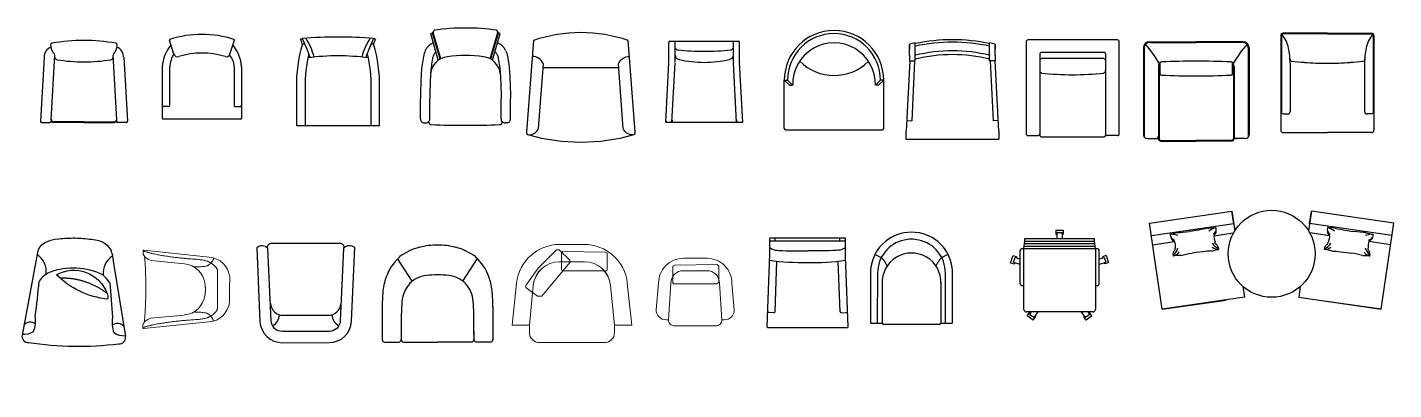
# Model space of a CAD drawing. Header units: millimetres. Extents: x 14385 to 129787, y 107826 to 186798.
# Drawn here: x 43170 to 54173, y 152493 to 155408 of the extents above; entities that cross this region are included whole.
import ezdxf

# ---------------------------------------------------------------- set-up
doc = ezdxf.new("R2010")
doc.units = ezdxf.units.MM
doc.header["$LTSCALE"] = 1000
doc.set_wipeout_variables(frame=1)
doc.linetypes.add('HIDDEN', pattern=[1.875, 1.25, -0.625])
doc.layers.add('FF-FURN', color=51, linetype='Continuous')
doc.layers.add('wipess', color=8, linetype='Continuous')

# ---------------------------------------------------------------- blocks, each defined once
blk = doc.blocks.new('单人沙发')
blk.add_wipeout([(382, -377), (438, 357), (436, 370), (414, 384), (352, 400), (240, 422), (33, 440), (-140, 434), (-300, 411), (-366, 397), (-420, 383), (-434, 373), (-438, 359), (-438, 345), (-382, -377), (-286, -405), (-209, -422), (-100, -436), (0, -440), (68, -438), (153, -430), (232, -417), (298, -402)]).dxf.layer = 'wipess'
at = {"linetype": 'Continuous'}
blk.add_line((-304, -157), (304, -157), dxfattribs=at)
blk.add_lwpolyline([(-438, 357), (-382, -377, 0.164557), (382, -377), (438, 357, 0.358514), (420, 383, 0.136138), (-420, 383, 0.358514), (-438, 357)], format="xyb", close=True, dxfattribs=at)
for points in [[(-418, 383, -0.333652), (-342, 331), (-302, -188, -0.292618), (-392, -249)], [(418, 383, 0.333652), (342, 331), (302, -188, 0.292618), (392, -249)]]:
    blk.add_lwpolyline(points, format="xyb", dxfattribs=at)
blk = doc.blocks.new('做成ACAD TuKuai0664')
blk.add_wipeout([(-314, -205), (-240, -161), (-154, -108), (0, 0), (88, 70), (183, 151), (251, 216), (282, 245), (295, 266), (298, 281), (296, 295), (291, 307), (282, 317), (-217, 783), (-230, 793), (-248, 802), (-268, 807), (-290, 809), (-304, 808), (-328, 805), (-363, 794), (-390, 781), (-405, 772), (-460, 737), (-508, 705), (-529, 690), (-584, 643), (-607, 623), (-624, 608), (-645, 589), (-667, 564), (-686, 534), (-697, 508), (-702, 485), (-704, 466), (-703, 450), (-695, 426), (-662, 361), (-386, -178), (-378, -192), (-362, -205), (-348, -210), (-335, -211), (-322, -208)])
at = {"linetype": 'Continuous'}
for p, q in [((-213, 779), (-155, 725)), ((-155, 725), (282, 317)), ((-692, 419), (-382, -185))]:
    blk.add_line(p, q, dxfattribs=at)
at = {"color": 57, "linetype": 'Continuous', "lineweight": -2}
blk.add_lwpolyline([(-16, 467, -0.169902), (-462, 370, -0.463218), (-48, 501, -0.217439)], format="xyb", close=True, dxfattribs=at)
at = {"linetype": 'Continuous'}
for centre, radius, start, end in [((2763, -3226), 5116, 129.9867, 131.4644), ((2336, -3548), 5116, 122.5082, 123.9859), ((-30, 713), 177, 162.9214, 220.6144), ((-51, 60), 550, 101.809, 148.2045), ((-173, 332), 266, 71.037, 87.9942), ((6524, 6468), 8849, 221.6748, 223.5092), ((-678, 225), 178, 33.3819, 91.5495), ((-342, 260), 198, 153.1323, 184.9741), ((306, 479), 226, 207.3788, 238.8331), ((208, 308), 67.4, 75.4324, 166.2592), ((-8020, -4484), 8849, 30.4495, 32.2839), ((-1585, 2099), 2630, 299.0869, 315.0106), ((180, 434), 148, 273.3882, 310.1956), ((248, 281), 50, 303.7784, 45.9769), ((-547, -163), 226, 15.1256, 46.5799), ((-353, -115), 67.4, 87.6994, 178.5262), ((-468, -55), 148, 303.7631, 340.5705), ((-338, -161), 50, 208.1206, 310.319)]:
    blk.add_arc(centre, radius, start, end, dxfattribs=at)
at = {"color": 58, "linetype": 'HIDDEN', "lineweight": -2}
blk.add_arc((-48, -82), 583, 90.0109, 128.7968, dxfattribs=at)
at = {"linetype": 'Continuous'}
blk.add_ellipse((-351, 665), major_axis=(143, 107), ratio=0.665467, start_param=0.068972, end_param=1.512334, dxfattribs=at)
at = {"linetype": 'Continuous', "extrusion": (1.03891e-15, 9.56116e-16, -1)}
blk.add_ellipse((-544, 520), major_axis=(143, 107), ratio=0.665467, start_param=3.210565, end_param=4.653926, dxfattribs=at)
blk = doc.blocks.new('A$C0B0747C4')
for p, q in [((-447, 882, 0), (246, 983, 0)), ((-447, 882, 0), (-372, 366, 0)), ((73, 957, 0), (98, 784, 0)), ((147, 968, 0), (244, 305, 0)), ((246, 983, 0), (343, 320, 0)), ((145, 465, 0), (168, 307, 0)), ((240, 305, 0), (343, 320, 0)), ((145, -465, 0), (168, -307, 0)), ((147, -968, 0), (244, -305, 0)), ((240, -305, 0), (343, -320, 0)), ((246, -983, 0), (343, -320, 0)), ((-447, -882, 0), (-372, -366, 0)), ((73, -957, 0), (98, -784, 0)), ((-447, -882, 0), (246, -983, 0))]:
    blk.add_line(p, q)
at = {"elevation": 0}
for points in [[(-263, 231), (-350, 219), (-447, 882), (246, 983), (343, 320), (185, 297)], [(-263, -231), (-350, -219), (-447, -882), (246, -983), (343, -320), (185, -297)]]:
    blk.add_lwpolyline(points, dxfattribs=at)
blk.add_circle((0, 0), 350)
at = {"color": 59, "linetype": 'Continuous'}
for centre, radius, start, end in [((46, 801, 0), 63.9, 200.2382, 241.0576), ((78, 868, 0), 118, 220.3341, 254.5731), ((189, 747, 0), 85.9, 130.3395, 156.6879), ((-150, 848, 0), 311, 342.6705, 351.882), ((100, 434, 0), 63.9, 135.5733, 176.3926), ((149, 378, 0), 118, 122.0577, 156.2967), ((221, 526, 0), 85.9, 219.943, 246.2913), ((-75, 333, 0), 311, 24.7488, 33.9603), ((100, -434, 0), 63.9, 183.6074, 224.4267), ((149, -378, 0), 118, 203.7033, 237.9423), ((221, -526, 0), 85.9, 113.7087, 140.057), ((-75, -333, 0), 311, 326.0397, 335.2512), ((46, -801, 0), 63.9, 118.9424, 159.7618), ((78, -868, 0), 118, 105.4269, 139.6659), ((-150, -848, 0), 311, 8.118, 17.3295), ((189, -747, 0), 85.9, 203.3121, 229.6605)]:
    blk.add_arc(centre, radius, start, end, dxfattribs=at)
at = {"color": 55, "linetype": 'Continuous'}
for points, knots in [([(-13, 731, 0), (-13, 735, 0), (-14, 729, 0), (-15, 767, 0), (-14, 781, 0), (-19, 790, 0), (-7, 794, 0), (8, 793, 0), (26, 783, 0), (36, 775, 0), (46, 777, 0)], [0, 0, 0, 0, 240.247936, 310.912, 368.307372, 379.146925, 395.345669, 467.70265, 544.54793, 584.124627, 584.124627, 584.124627, 584.124627]), ([(170, 757, 0), (169, 760, 0), (172, 756, 0), (162, 793, 0), (157, 806, 0), (160, 816, 0), (146, 817, 0), (132, 811, 0), (109, 803, 0), (95, 774, 0), (46, 778, 0)], [0, 0, 0, 0, 240.247936, 310.912, 368.307372, 379.146925, 395.345669, 467.70265, 544.54793, 587.992462, 587.992462, 587.992462, 587.992462]), ([(23, 484, 0), (25, 480, 0), (22, 485, 0), (32, 448, 0), (37, 435, 0), (34, 425, 0), (47, 425, 0), (61, 431, 0), (76, 445, 0), (83, 456, 0), (93, 456, 0)], [0, 0, 0, 0, 240.247936, 310.912, 368.307372, 379.146925, 395.345669, 467.70265, 544.54793, 584.124627, 584.124627, 584.124627, 584.124627]), ([(207, 511, 0), (206, 508, 0), (207, 512, 0), (208, 474, 0), (208, 460, 0), (213, 452, 0), (200, 447, 0), (185, 449, 0), (160, 450, 0), (138, 473, 0), (93, 455, 0)], [0, 0, 0, 0, 240.247936, 310.912, 368.307372, 379.146925, 395.345669, 467.70265, 544.54793, 587.992462, 587.992462, 587.992462, 587.992462]), ([(23, -484, 0), (25, -480, 0), (22, -485, 0), (32, -448, 0), (37, -435, 0), (34, -425, 0), (47, -425, 0), (61, -431, 0), (76, -445, 0), (83, -456, 0), (93, -456, 0)], [0, 0, 0, 0, 240.247936, 310.912, 368.307372, 379.146925, 395.345669, 467.70265, 544.54793, 584.124627, 584.124627, 584.124627, 584.124627]), ([(207, -511, 0), (206, -508, 0), (207, -512, 0), (208, -474, 0), (208, -460, 0), (213, -452, 0), (200, -447, 0), (185, -449, 0), (160, -450, 0), (138, -473, 0), (93, -455, 0)], [0, 0, 0, 0, 240.247936, 310.912, 368.307372, 379.146925, 395.345669, 467.70265, 544.54793, 587.992462, 587.992462, 587.992462, 587.992462]), ([(-13, -731, 0), (-13, -735, 0), (-14, -729, 0), (-15, -767, 0), (-14, -781, 0), (-19, -790, 0), (-7, -794, 0), (8, -793, 0), (26, -783, 0), (36, -775, 0), (46, -777, 0)], [0, 0, 0, 0, 240.247936, 310.912, 368.307372, 379.146925, 395.345669, 467.70265, 544.54793, 584.124627, 584.124627, 584.124627, 584.124627]), ([(170, -757, 0), (169, -760, 0), (172, -756, 0), (162, -793, 0), (157, -806, 0), (160, -816, 0), (146, -817, 0), (132, -811, 0), (109, -803, 0), (95, -774, 0), (46, -778, 0)], [0, 0, 0, 0, 240.247936, 310.912, 368.307372, 379.146925, 395.345669, 467.70265, 544.54793, 587.992462, 587.992462, 587.992462, 587.992462])]:
    blk.add_open_spline(points, degree=3, knots=knots, dxfattribs=at)
for points in [[(-13, 731, 0), (-9, 706, 0), (3, 674), (4, 641, 0)], [(170, 757, 0), (174, 733, 0), (172, 698), (180, 663, 0)], [(206, 511, 0), (203, 536, 0), (187, 590, 0), (180, 663, 0)], [(23, 484, 0), (19, 509, 0), (21, 543, 0), (4, 641, 0)], [(23, -484, 0), (19, -509, 0), (21, -543, 0), (4, -641, 0)], [(206, -511, 0), (203, -536, 0), (187, -590, 0), (180, -663, 0)], [(-13, -731, 0), (-9, -706, 0), (3, -674), (4, -641, 0)], [(170, -757, 0), (174, -733, 0), (172, -698), (180, -663, 0)]]:
    blk.add_open_spline(points, degree=3, dxfattribs=at)
blk = doc.blocks.new('IF-Desk Chair_Eames_Plan')
for p, q in [((-250, 510), (-242, 570)), ((-242, 590), (318, 590)), ((-242, 570), (-242, 590)), ((8, 659), (67, 659)), ((8, 659), (8, 626)), ((8, 626), (17, 626)), ((17, 626), (17, 639)), ((17, 639), (58, 639)), ((17, 590), (17, 626)), ((17, 590), (58, 590)), ((58, 626), (58, 639)), ((58, 626), (67, 626)), ((58, 626), (58, 590)), ((67, 659), (67, 626)), ((318, 570), (318, 590)), ((325, 510), (318, 570)), ((-357, 396), (-338, 453)), ((-338, 453), (-307, 443)), ((-310, 434), (-307, 443)), ((-280, 225), (-280, 495)), ((-250, 210), (-250, 510)), ((325, 510), (325, 20)), ((355, 225), (355, 495)), ((413, 453), (382, 443)), ((382, 443), (385, 434)), ((413, 453), (432, 396)), ((-357, 396), (-325, 386)), ((-335, 399), (-322, 438)), ((-323, 395), (-335, 399)), ((-325, 386), (-323, 395)), ((-280, 381), (-323, 395)), ((-310, 434), (-322, 438)), ((-310, 434), (-280, 425)), ((355, 425), (385, 434)), ((398, 395), (355, 381)), ((385, 434), (397, 438)), ((397, 438), (410, 399)), ((398, 395), (410, 399)), ((398, 395), (400, 386)), ((432, 396), (400, 386)), ((-250, 20), (-250, 210)), ((305, 0), (-230, 0)), ((-197, -10), (-189, 0)), ((-138, 0), (-163, -35)), ((-223, -32), (-204, -5)), ((-175, -67), (-223, -32)), ((-197, -10), (-204, -5)), ((-197, -10), (-204, -21)), ((-171, -45), (-204, -21)), ((-175, -67), (-156, -40)), ((-163, -35), (-171, -45)), ((-156, -40), (-163, -35)), ((238, -35), (213, 0)), ((238, -35), (231, -40)), ((250, -67), (231, -40)), ((238, -35), (246, -45)), ((279, -21), (246, -45)), ((298, -32), (250, -67)), ((264, 0), (272, -10)), ((279, -5), (272, -10)), ((272, -10), (279, -21)), ((298, -32), (279, -5))]:
    blk.add_line(p, q)
at = {"color": 8}
for p, q in [((-242, 570), (318, 570)), ((-250, 510), (325, 510)), ((-247, 530), (323, 530)), ((-245, 550), (320, 550))]:
    blk.add_line(p, q, dxfattribs=at)
for centre, radius, start, end in [((-265, 495), 15, 90, 180), ((-265, 495), 15, 0, 90), ((340, 495), 15, 90, 180), ((340, 495), 15, 0, 90), ((-265, 225), 15, 180, 270), ((-265, 225), 15, 270, 0), ((340, 225), 15, 180, 270), ((340, 225), 15, 270, 0), ((-230, 20), 20, 180, 270), ((305, 20), 20, 270, 0)]:
    blk.add_arc(centre, radius, start, end)
blk = doc.blocks.new('gfdhgf')
at = {"color": 8}
blk.add_wipeout([(-482, -288), (178, -288), (181, -287), (183, -283), (183, 32), (183, 61), (180, 109), (177, 151), (172, 193), (158, 276), (140, 349), (135, 367), (141, 387), (149, 407), (135, 412), (47, 418), (-62, 422), (-152, 423), (-254, 422), (-362, 417), (-439, 412), (-453, 407), (-445, 387), (-439, 367), (-448, 336), (-470, 237), (-481, 154), (-487, 32), (-487, -134), (-487, -283), (-486, -287)], dxfattribs=at).dxf.layer = 'FF-FURN'
for p, q in [((-453, 407), (-439, 412)), ((149, 407), (135, 412))]:
    blk.add_line(p, q)
for points in [[(-439, 367, 0.07501), (-487, 15), (-487, -283, 0.414214), (-482, -288), (178, -288, 0.414214), (183, -283), (183, 15, 0.07501), (135, 367, -0.07501)], [(-388, 289, 0.06167), (-417, 16), (-417, -288)], [(83, 289, -0.06167), (113, 16), (113, -288)]]:
    blk.add_lwpolyline(points, format="xyb")
for centre, radius, start, end in [((-611, 329), 175, 12.4505, 26.334), ((-152, -3152), 3575, 85.3932, 94.6068), ((-1863, -262), 1575, 19.3003, 25.3439), ((-432, 349), 19.6, 18.4792, 111.0213), ((1558, -262), 1575, 154.6561, 160.6997), ((306, 329), 175, 153.666, 167.5495)]:
    blk.add_arc(centre, radius, start, end)
at = {"color": 55}
for centre, radius, start, end in [((-893, 105), 572, 15.9478, 32.7406), ((589, 105), 572, 147.2594, 164.0522), ((128, 349), 19.6, 68.9787, 161.5208), ((-152, -1614), 1886, 82.6094, 97.3906)]:
    blk.add_arc(centre, radius, start, end, dxfattribs=at)
blk = doc.blocks.new('pio2')
blk.add_wipeout([(-17, 326), (-31, 317), (-46, 305), (-55, 292), (-64, 274), (-70, 253), (-100, -271), (-99, -277), (-96, -280), (-94, -281), (-90, -281), (-25, -281), (-21, -280), (-18, -278), (-16, -276), (-15, -273), (-15, -271), (-12, -271), (-9, -276), (-5, -279), (1, -281), (5, -281), (494, -281), (501, -280), (508, -276), (508, -276), (510, -273), (512, -271), (514, -271), (515, -275), (519, -280), (522, -281), (524, -281), (590, -281), (593, -281), (597, -278), (599, -275), (600, -271), (600, -269), (570, 244), (566, 267), (555, 292), (538, 311), (522, 322), (520, 324), (516, 326), (518, 336), (518, 342), (518, 346), (515, 351), (510, 355), (482, 360), (442, 366), (363, 375), (314, 378), (242, 380), (135, 375), (95, 371), (65, 367), (0, 357), (-11, 355), (-15, 352), (-17, 349), (-18, 346), (-19, 344), (-19, 342), (-18, 337), (-18, 332)]).dxf.layer = 'wipess'
at = {"color": 0}
for p, q in [((-70, 244), (-100, -271)), ((-15, -261), (15, 261)), ((514, -261), (484, 261)), ((570, 244), (600, -271)), ((-90, -281), (-25, -281)), ((-15, -271), (-12, -271)), ((250, -281), (5, -281)), ((250, -281), (494, -281)), ((514, -271), (512, -271)), ((590, -281), (524, -281))]:
    blk.add_line(p, q, dxfattribs=at)
at = {"color": 251}
for q in [(5, -275), (494, -275)]:
    blk.add_line((250, -275), q, dxfattribs=at)
at = {"color": 0}
for centre, radius, start, end in [((-5, 342), 14.4, 102.8758, 181.6316), ((115, 354), 135, 185.5035, 209.9305), ((250, -1016), 1396, 79.3691, 100.6309), ((384, 354), 135, 330.0695, 354.4965), ((504, 342), 14.4, 358.3684, 77.1242), ((21, 242), 91.7, 114.4166, 178.9809), ((25, 302), 31.1, 209.5035, 229.1501), ((-12, 258), 27.1, 7.2671, 51.4821), ((38, 247), 23.2, 191.4308, 254.7561), ((250, 1605), 1398, 261.0289, 278.9711), ((462, 247), 23.2, 285.2439, 348.5692), ((511, 258), 27.1, 128.5179, 172.7329), ((474, 302), 31.1, 310.8499, 330.4965), ((478, 242), 91.7, 1.0191, 65.5834), ((-90, -271), 10, 180, 270), ((-25, -271), 10, 270, 0), ((5, -261), 20, 180, 270), ((494, -261), 20, 270, 0), ((524, -271), 10, 180, 270), ((590, -271), 10, 270, 0)]:
    blk.add_arc(centre, radius, start, end, dxfattribs=at)
at = {"color": 251}
for centre, start, end in [((9, -252), 185.7014, 261.1497), ((491, -252), 278.8503, 354.2986)]:
    blk.add_arc(centre, 23.8, start, end, dxfattribs=at)
blk = doc.blocks.new('A$C49A725A7')
blk.add_wipeout([(-464, 152), (-464, 147), (-404, 88), (-398, 81), (-401, 79), (-400, 74), (-74, -252), (-70, -252), (-68, -249), (-60, -256), (-1, -315), (3, -315), (301, -16), (317, 3), (332, 24), (352, 61), (360, 80), (374, 125), (382, 184), (382, 217), (382, 232), (377, 265), (369, 297), (360, 321), (335, 372), (296, 423), (274, 445), (198, 497), (172, 509), (116, 526), (84, 530), (53, 532), (36, 531), (7, 529), (-24, 523), (-37, 519), (-72, 507), (-97, 496), (-124, 480), (-155, 458), (-175, 441), (-210, 406)]).dxf.layer = 'wipess'
for p, q in [((-175, 441), (-244, 371)), ((-165, 450), (-175, 441)), ((-145, 466), (-165, 450)), ((-124, 480), (-145, 466)), ((-97, 496), (-124, 480)), ((-77, 505), (-97, 496)), ((-50, 516), (-77, 505)), ((-24, 523), (-50, 516)), ((-4, 527), (-24, 523)), ((18, 530), (-4, 527)), ((53, 532), (18, 530)), ((84, 530), (53, 532)), ((116, 526), (84, 530)), ((139, 520), (116, 526)), ((158, 514), (139, 520)), ((187, 503), (158, 514)), ((209, 492), (187, 503)), ((237, 475), (209, 492)), ((263, 455), (237, 475)), ((286, 434), (263, 455)), ((-426, 109), (-132, 402)), ((-244, 371), (-413, 202)), ((306, 412), (286, 434)), ((327, 385), (306, 412)), ((343, 358), (327, 385)), ((354, 335), (343, 358)), ((366, 307), (354, 335)), ((372, 287), (366, 307)), ((377, 265), (372, 287)), ((382, 232), (377, 265)), ((383, 201), (382, 232)), ((-461, 154), (-464, 152)), ((-464, 152), (-464, 147)), ((-464, 147), (-405, 88)), ((-413, 202), (-461, 154)), ((367, 99), (374, 125)), ((374, 125), (378, 145)), ((378, 145), (381, 167)), ((381, 167), (383, 201)), ((-405, 88), (-398, 81)), ((-398, 81), (-401, 79)), ((-401, 79), (-401, 74)), ((-401, 74), (-237, -89)), ((-39, -277), (254, 16)), ((301, -16), (317, 3)), ((317, 3), (332, 24)), ((332, 24), (347, 51)), ((347, 51), (357, 72)), ((357, 72), (367, 99)), ((-237, -89), (-74, -252)), ((54, -265), (223, -96)), ((223, -96), (292, -26)), ((292, -26), (301, -16)), ((-74, -252), (-70, -252)), ((-70, -252), (-68, -249)), ((-68, -249), (-60, -256)), ((-60, -256), (-1, -315)), ((-1, -315), (3, -315)), ((3, -315), (5, -313)), ((5, -313), (54, -265))]:
    blk.add_line(p, q)
at = {"color": 57}
for p, q in [((-47, 514), (-31, 462)), ((-169, 315), (-400, 83)), ((365, 102), (313, 118)), ((166, -20), (-65, -251))]:
    blk.add_line(p, q, dxfattribs=at)
for centre, radius, start, end in [((52, 204), 271, 57.0811, 135), ((44, 193), 285, 33.1029, 56.8971), ((55, 201), 271, 315, 32.9189)]:
    blk.add_arc(centre, radius, start, end)
blk.add_arc((0, 148), 237, 313.1847, 137.613, dxfattribs=at)
for points in [[(-31, 459), (-26, 440), (-46, 381)], [(310, 118), (292, 122), (232, 103)]]:
    blk.add_open_spline(points, degree=2, dxfattribs=at)
blk = doc.blocks.new('A$C23CA2A79')
blk.add_wipeout([(-5, 277), (-98, 269), (-151, 259), (-185, 249), (-236, 228), (-268, 211), (-312, 181), (-359, 132), (-390, 85), (-419, 22), (-436, -42), (-442, -75), (-446, -108), (-450, -181), (-451, -483), (-445, -497), (-431, -503), (-318, -503), (-304, -497), (-301, -493), (-298, -483), (-294, -495), (-289, -500), (-282, -503), (-278, -503), (268, -503), (274, -502), (282, -497), (285, -493), (287, -489), (288, -483), (290, -493), (293, -497), (299, -501), (303, -503), (308, -503), (421, -503), (430, -501), (438, -494), (441, -483), (441, -221), (438, -141), (426, -42), (415, 1), (388, 70), (358, 120), (335, 148), (302, 181), (225, 228), (179, 247), (141, 259), (68, 272)]).dxf.layer = 'wipess'
at = {"color": 55}
for p, q in [((-210, -13), (-327, 168)), ((199, -13), (316, 168))]:
    blk.add_line(p, q, dxfattribs=at)
at = {"color": 0}
for p, q in [((-451, -221), (-451, -483)), ((441, -221), (441, -483)), ((-298, -413), (-298, -483)), ((288, -413), (288, -483)), ((-431, -503), (-318, -503)), ((-278, -503), (-5, -503)), ((268, -503), (-5, -503)), ((421, -503), (308, -503))]:
    blk.add_line(p, q, dxfattribs=at)
for centre, radius, start, end in [((-46, -167), 439, 103.9107, 127.4098), ((-5, -317), 594, 90, 104.2287), ((-5, -317), 594, 75.7713, 90), ((35, -167), 439, 52.5902, 76.0893), ((-60, -103), 379, 131.5862, 160.8431), ((50, -103), 379, 19.1569, 48.4138), ((125, -159), 574, 161.6283, 174.8994), ((-76, -183), 216, 95.6487, 135.4933), ((-5, -878), 915, 90, 95.7529), ((-5, -878), 915, 84.2471, 90), ((65, -183), 216, 44.5067, 84.3513), ((-136, -159), 574, 5.1006, 18.3717), ((1085, -224), 1536, 175.6572, 176.8853), ((-31, -202), 262, 139.3744, 174.7241), ((21, -202), 262, 5.2759, 40.6256), ((-1096, -224), 1536, 3.1147, 4.3428), ((1422, -256), 1874, 176.4739, 178.9394), ((845, -275), 1141, 175.116, 179.9822), ((-855, -275), 1141, 0.0178, 4.884), ((-1433, -256), 1874, 1.0606, 3.5261), ((5432, -419), 5731, 178.5579, 180.2263), ((-5443, -419), 5731, 359.7737, 1.4421), ((-431, -483), 20, 180, 270), ((-318, -483), 20, 270, 0), ((-278, -483), 20, 180, 270), ((268, -483), 20, 270, 0), ((308, -483), 20, 180, 270), ((421, -483), 20, 270, 0)]:
    blk.add_arc(centre, radius, start, end, dxfattribs=at)
blk = doc.blocks.new('A$C2CF96166')
at = {"color": 0}
for p, q in [((-375, 0), (0, 0)), ((375, 0), (0, 0)), ((-425, -50), (-425, -750)), ((425, -50), (425, -750)), ((-395, -780), (-305, -780)), ((-285, -800), (0, -800)), ((285, -800), (0, -800)), ((395, -780), (305, -780))]:
    blk.add_line(p, q, dxfattribs=at)
at = {"color": 59}
for p, q in [((-419, -50), (-419, -768)), ((-375, -6), (0, -6)), ((375, -6), (0, -6)), ((419, -50), (419, -768)), ((-299, -236), (-299, -780)), ((299, -236), (299, -780)), ((-285, -794), (0, -794)), ((285, -794), (0, -794))]:
    blk.add_line(p, q, dxfattribs=at)
at = {"color": 55}
for p, q in [((-305, -200), (-305, -780)), ((-297, -261), (-297, -170)), ((-297, -170), (-297, -170)), ((-291, -261), (-291, -170)), ((291, -261), (291, -170)), ((297, -261), (297, -170)), ((297, -170), (297, -170)), ((305, -200), (305, -780))]:
    blk.add_line(p, q, dxfattribs=at)
at = {"color": 0}
for centre, radius, start, end in [((-375, -50), 50, 90, 180), ((375, -50), 50, 0, 90), ((-395, -750), 30, 180, 270), ((395, -750), 30, 270, 0), ((-285, -780), 20, 180, 270), ((285, -780), 20, 270, 0)]:
    blk.add_arc(centre, radius, start, end, dxfattribs=at)
at = {"color": 59}
for centre, radius, start, end in [((-375, -50), 44, 90, 180), ((-1156, -669), 990, 29.6996, 41.2657), ((1156, -669), 990, 138.7343, 150.0924), ((375, -50), 44, 0, 90), ((-325, -760), 20, 270, 0), ((325, -760), 20, 180, 270), ((-285, -780), 14, 180, 270), ((285, -780), 14, 270, 0)]:
    blk.add_arc(centre, radius, start, end, dxfattribs=at)
at = {"color": 55}
for centre, radius, start, end in [((-275, -200), 30, 141.8397, 180), ((49, -214), 349, 172.7786, 187.7826), ((-294, -170), 3, 0, 180), ((-276, -180), 17.3, 99.0095, 146.5547), ((0, -7048), 6891, 87.6793, 92.3207), ((276, -180), 17.3, 33.4453, 80.9905), ((294, -170), 3, 0, 180), ((-49, -214), 349, 352.2174, 7.2214), ((275, -200), 30, 0, 38.1603), ((-294, -261), 3, 180, 0), ((-276, -252), 17.3, 213.4453, 260.9905), ((0, 6616), 6891, 267.6793, 272.3207), ((276, -252), 17.3, 279.0095, 326.5547), ((294, -261), 3, 180, 0)]:
    blk.add_arc(centre, radius, start, end, dxfattribs=at)
blk = doc.blocks.new('A$C45FA7AF9')
at = {"color": 0}
for p, q in [((0, 0), (-355, 0)), ((0, 0), (355, 0)), ((-375, -20), (-375, -780)), ((375, -20), (375, -780)), ((-355, -800), (0, -800)), ((355, -800), (0, -800))]:
    blk.add_line(p, q, dxfattribs=at)
at = {"color": 59}
for p, q in [((-369, -20), (-369, -640)), ((0, -6), (-355, -6)), ((0, -6), (355, -6)), ((369, -20), (369, -640))]:
    blk.add_line(p, q, dxfattribs=at)
at = {"color": 55}
for p, q in [((-300, -240), (-300, -630)), ((300, -240), (300, -630)), ((-355, -650), (-320, -650)), ((355, -650), (320, -650))]:
    blk.add_line(p, q, dxfattribs=at)
at = {"color": 0}
for centre, start, end in [((-355, -20), 90, 180), ((355, -20), 0, 90), ((-355, -780), 180, 270), ((355, -780), 270, 0)]:
    blk.add_arc(centre, 20, start, end, dxfattribs=at)
at = {"color": 59}
for centre, start, end in [((-355, -20), 90, 180), ((355, -20), 0, 90)]:
    blk.add_arc(centre, 14, start, end, dxfattribs=at)
at = {"color": 55}
for centre, radius, start, end in [((-569, -179), 264, 13.0949, 39.5789), ((569, -179), 264, 140.4211, 166.9051), ((-975, -244), 675, 0.3054, 10.6583), ((-285, -209), 16.2, 174.0684, 259.6486), ((285, -209), 16.2, 280.3514, 5.9316), ((975, -244), 675, 169.3417, 179.6946), ((-168, 509), 743, 260.6939, 268.8536), ((-11, 2505), 2746, 266.4111, 270.22), ((11, 2505), 2746, 269.78, 273.5889), ((168, 509), 743, 271.1464, 279.3061), ((-365, -631), 9.65, 174.0926, 248.0994), ((-355, -635), 15.2, 199.8492, 268.7935), ((-320, -630), 20, 270, 0), ((320, -630), 20, 180, 270), ((355, -635), 15.2, 271.2065, 340.1508), ((365, -631), 9.65, 291.9006, 5.9074)]:
    blk.add_arc(centre, radius, start, end, dxfattribs=at)
blk = doc.blocks.new('A$C30ED0138')
blk.add_wipeout([(-400, 10), (-400, 399), (-398, 443), (-388, 494), (-367, 558), (-310, 652), (-259, 704), (-192, 750), (-91, 789), (0, 799), (40, 797), (74, 792), (191, 751), (277, 688), (331, 624), (361, 571), (385, 509), (394, 466), (400, 399), (400, 10), (397, 3), (390, 0), (-390, 0), (-397, 3)]).dxf.layer = 'wipess'
for p, q in [((-400, 10), (-400, 399)), ((-400, 399), (-375, 399)), ((-359, 359), (-400, 399)), ((-333, 358), (-375, 399)), ((-359, 359), (-334, 359)), ((333, 358), (375, 399)), ((359, 359), (334, 359)), ((359, 359), (400, 399)), ((400, 399), (375, 399)), ((400, 10), (400, 399)), ((-390, 0), (390, 0))]:
    blk.add_line(p, q)
at = {"color": 0}
blk.add_arc((0, 399), 400, 0, 180, dxfattribs=at)
at = {"color": 55}
for centre, radius, start, end in [((0, 399), 375, 0, 180), ((1, 831), 394, 225.2462, 314.328)]:
    blk.add_arc(centre, radius, start, end, dxfattribs=at)
for centre, radius, start, end in [((0, 367), 333, 358.426, 181.574), ((-390, 10), 10, 180, 270), ((390, 10), 10, 270, 0)]:
    blk.add_arc(centre, radius, start, end)
blk = doc.blocks.new('A$C7B82603F')
at = {"color": 0}
for p, q in [((-345, -35), (-345, -76)), ((-345, -127), (-345, -45)), ((-300, -170), (-300, -26)), ((300, -170), (300, -26)), ((345, -35), (345, -76)), ((345, -127), (345, -45)), ((-342, -170), (-372, -735)), ((-345, -127), (-345, -170)), ((-345, -170), (-300, -170)), ((-305, -170), (-327, -652)), ((-300, -120), (-300, -125)), ((300, -120), (300, -125)), ((345, -170), (300, -170)), ((305, -170), (327, -652)), ((342, -170), (372, -735)), ((345, -127), (345, -170)), ((-367, -650), (-327, -652)), ((367, -650), (327, -652)), ((-375, -735), (-375, -800)), ((-375, -735), (-372, -735)), ((375, -735), (372, -735)), ((375, -735), (375, -800)), ((-375, -800), (375, -800))]:
    blk.add_line(p, q, dxfattribs=at)
for centre, radius, start, end in [((-25, -1476), 1476, 100.7293, 102.5203), ((0, -1470), 1470, 78.2329, 101.7671), ((25, -1476), 1476, 77.4797, 79.2707)]:
    blk.add_arc(centre, radius, start, end, dxfattribs=at)
at = {"color": 53}
for centre, radius, start, end in [((0, -1473), 1453, 78.0954, 101.9046), ((0, -1405), 1315, 76.8174, 103.1933), ((0, -1393), 1273, 76.3787, 103.6324)]:
    blk.add_arc(centre, radius, start, end, dxfattribs=at)
blk = doc.blocks.new('A$C5B451F87')
blk.add_wipeout([(-305, 0), (-305, -127), (-326, -715), (-324, -719), (-321, -720), (321, -720), (324, -718), (326, -715), (305, -147), (305, 0)]).dxf.layer = 'wipess'
at = {"color": 0}
for p, q in [((305, 0), (-305, 0)), ((-305, -127), (-305, 0)), ((305, -147), (305, 0)), ((305, -25), (-305, -25)), ((-326, -715), (-305, -127)), ((-261, -594), (-247, -186)), ((261, -593), (246, -186)), ((326, -715), (305, -147)), ((-271, -601), (-311, -600)), ((271, -601), (311, -600)), ((-321, -720), (321, -720))]:
    blk.add_line(p, q, dxfattribs=at)
at = {"color": 53}
for p, q in [((-260, -25), (-260, 0)), ((260, -25), (260, 0))]:
    blk.add_line(p, q, dxfattribs=at)
at = {"color": 0}
for centre, radius, start, end in [((0, 2306), 2504, 262.9618, 277.0226), ((-311, -590), 10, 183.6038, 270), ((-271, -591), 10, 270, 7.3306), ((271, -591), 10, 172.6694, 270), ((311, -590), 10, 270, 356.3962), ((-321, -715), 5, 177.4875, 270.0263), ((321, -715), 5, 270.0263, 2.5125)]:
    blk.add_arc(centre, radius, start, end, dxfattribs=at)
at = {"color": 53}
for points in [[(-301, -79), (-287, -88), (-233, -99), (5, -104)], [(301, -79), (287, -88), (233, -99), (5, -104)]]:
    blk.add_spline(points, degree=3, dxfattribs=at)
blk = doc.blocks.new('A$C2A4A21BD')
at = {"color": 0}
for p, q in [((-275, 0), (275, 0)), ((-235, -169), (-235, 0)), ((235, -167), (235, 0)), ((-285, -167), (-285, -10)), ((285, -165), (285, -10)), ((-310, -650), (-285, -173)), ((-260, -650), (-235, -174)), ((260, -650), (235, -173)), ((310, -650), (285, -170)), ((-310, -650), (310, -650))]:
    blk.add_line(p, q, dxfattribs=at)
for centre, radius, start, end in [((-275, -10), 10, 90, 180), ((275, -10), 10, 0, 90), ((-209, -42), 28.2, 202.7068, 261.6934), ((-7, 2012), 2092, 264.3413, 270.1874), ((7, 2012), 2092, 269.8126, 275.6587), ((209, -42), 28.2, 278.3066, 337.2932), ((-199, -110), 36.2, 184.3959, 263.583), ((8, 765), 935, 256.984, 269.5331), ((-8, 765), 935, 270.4669, 283.016), ((199, -110), 36.2, 276.417, 355.6041), ((335, -167), 100, 180, 182.9676), ((385, -165), 100, 180, 182.9676), ((-301, -641), 8.96, 183.5013, 270.6145), ((-274, -636), 14.6, 290.4978, 358.0972), ((-245, -636), 14.4, 171.3326, 260.2032), ((245, -636), 14.4, 279.7968, 8.6674), ((274, -636), 14.6, 181.9028, 249.5022), ((301, -641), 8.96, 269.3855, 356.4987)]:
    blk.add_arc(centre, radius, start, end, dxfattribs=at)
blk = doc.blocks.new('A$C59EA490E')
blk.add_wipeout([(-249, 597), (-273, 564), (-286, 542), (-295, 522), (-305, 497), (-316, 455), (-319, 428), (-320, 421), (-320, 5), (-319, 1), (-315, 0), (315, 0), (319, 1), (320, 7), (320, 421), (315, 458), (298, 515), (284, 545), (267, 573), (254, 591), (249, 597), (261, 634), (261, 636), (257, 640), (184, 660), (86, 676), (12, 680), (-63, 678), (-157, 666), (-227, 649), (-252, 642), (-257, 640), (-259, 639), (-259, 639), (-261, 636), (-261, 634)]).dxf.layer = 'wipess'
for p, q in [((-225, 521), (-261, 634)), ((225, 521), (261, 634)), ((-320, 421), (-320, 5)), ((-260, 420), (-260, 110)), ((260, 420), (260, 110)), ((320, 421), (320, 5)), ((-315, 0), (315, 0)), ((-271, 100), (-310, 100)), ((271, 100), (310, 100))]:
    blk.add_line(p, q)
for centre, radius, start, end in [((0, -170), 850, 72.3826, 107.6148), ((-16, 400), 304, 139.8004, 176.192), ((-256, 636), 5, 106.6583, 197.6962), ((16, 400), 304, 3.808, 40.1996), ((256, 636), 5, 342.3038, 73.3392), ((-16, 400), 244, 149.1412, 176.192), ((-196, 530), 30, 197.6962, 287.4131), ((0, -95), 625, 72.5966, 107.4131), ((196, 530), 30, 252.5966, 342.3038), ((103, 414), 157, 1.9564, 40.5543), ((-270, 110), 10.5, 269.5666, 2.6558), ((270, 110), 10.5, 177.3442, 270.4334), ((-310, 110), 10, 180, 270), ((-315, 5), 5, 180, 270), ((310, 110), 10, 270, 0), ((315, 5), 5, 270, 0)]:
    blk.add_arc(centre, radius, start, end)
blk = doc.blocks.new('A$C002D1C47')
blk.add_wipeout([(-518, 61), (-526, 49), (-528, 40), (-526, 29), (-524, 24), (-520, 19), (-515, 14), (-511, 11), (-520, 12), (-538, 9), (-558, -2), (-571, -15), (-571, -15), (-578, -29), (-582, -44), (-168, -469), (-129, -499), (-100, -512), (-51, -523), (2, -518), (36, -507), (81, -477), (362, -226), (390, -195), (418, -130), (422, -81), (415, -39), (397, 0), (382, 22), (7, 482), (-3, 481), (-34, 465), (-44, 454), (-48, 447), (-54, 432), (-56, 422), (-56, 417), (-59, 423), (-62, 427), (-69, 433), (-78, 436), (-85, 437), (-92, 436), (-96, 435), (-105, 429)]).dxf.layer = 'wipess'
at = {"linetype": 'Continuous'}
for points in [[(-582, -44), (-168, -469, 0.401175), (81, -477), (362, -226, 0.401175), (382, 22), (7, 482, 0.409766), (-56, 417), (312, -35, -0.401175), (302, -159), (21, -410, -0.401175), (-104, -406), (-511, 11, 0.409766), (-582, -44, -2.173091)], [(-511, 11, -0.564346), (-516, 63), (-106, 428, -0.543895), (-56, 417, -15.347164)], [(-202, -305, 0.394592), (-59, -307), (209, -68, 0.394592), (223, 74, 1.080528)]]:
    blk.add_lwpolyline(points, format="xyb", dxfattribs=at)
at = {"color": 57, "linetype": 'Continuous'}
for centre, start, end in [((305, 27), 222.979, 283.9665), ((-165, -392), 339.4602, 40.4477)]:
    blk.add_arc(centre, 103, start, end, dxfattribs=at)
blk = doc.blocks.new('A$C07363816')
at = {"color": 8}
blk.add_wipeout([(-284, -359), (-300, -359), (-311, -357), (-321, -350), (-324, -346), (-329, -337), (-330, -329), (-330, -210), (-329, -121), (-327, -47), (-323, 45), (-314, 128), (-299, 200), (-291, 224), (-278, 245), (-264, 261), (-226, 285), (-247, 361), (-233, 366), (-232, 369), (-231, 370), (-229, 370), (-228, 369), (-227, 368), (-227, 371), (-225, 378), (-221, 383), (-218, 385), (-162, 392), (-41, 402), (54, 403), (141, 400), (255, 389), (283, 385), (289, 380), (291, 375), (292, 372), (292, 368), (295, 370), (297, 369), (298, 367), (298, 366), (313, 361), (291, 285), (329, 261), (356, 224), (371, 175), (386, 73), (392, -24), (395, -246), (395, -328), (386, -350), (371, -358), (349, -359), (336, -355), (330, -351), (323, -366), (308, -374), (266, -375), (170, -378), (-64, -378), (-105, -378), (-176, -376), (-243, -374), (-254, -369), (-260, -363), (-263, -357), (-265, -351), (-270, -355), (-277, -358)], dxfattribs=at).dxf.layer = 'wipess'
at = {"color": 0}
for p, q in [((-247, 361), (-232, 366)), ((-186, 145), (-247, 361)), ((251, 145), (313, 361)), ((313, 361), (298, 366)), ((-330, -328), (-330, -164)), ((-255, -327), (-255, -165)), ((320, -327), (320, -165)), ((395, -328), (395, -164)), ((-299, -359), (-285, -359)), ((364, -359), (350, -359))]:
    blk.add_line(p, q, dxfattribs=at)
at = {"color": 55}
for p, q in [((-172, 153), (-233, 366)), ((-167, 155), (-227, 368)), ((232, 155), (292, 368)), ((237, 153), (298, 366))]:
    blk.add_line(p, q, dxfattribs=at)
at = {"color": 0}
for points in [[(-291, 224, 0.044141), (-306, 175, 0.030028), (-323, 45, 0.014316), (-330, -164)], [(356, 224, -0.044141), (371, 175, -0.030028), (388, 45, -0.014316), (395, -164)], [(-220, 195, 0.062983), (-232, 158, 0.029733), (-248, 40, 0.014293), (-255, -165)], [(285, 195, -0.062983), (297, 158, -0.029733), (313, 40, -0.014293), (320, -165)]]:
    blk.add_lwpolyline(points, format="xyb", dxfattribs=at)
for centre, radius, start, end in [((-230, 367), 3, 17.6324, 197.6324), ((-211, 371), 15.7, 113.4561, 190.3946), ((33, -1326), 1730, 81.6827, 98.3173), ((276, 371), 15.7, 349.6054, 66.5439), ((295, 367), 3, 342.3676, 162.3676), ((-180, 171), 123, 111.589, 154.1529), ((245, 171), 123, 25.8471, 68.411), ((-187, 179), 37.2, 119.6724, 154.2697), ((252, 179), 37.2, 25.7303, 60.3276), ((-300, -329), 30.2, 178.2255, 271.0899), ((-284, -329), 29.6, 268.3263, 3.5689), ((349, -329), 29.6, 176.4311, 271.6737), ((365, -329), 30.2, 268.9101, 1.7745), ((-240, -349), 25, 185.7421, 263.4787), ((-3, 5109), 5488, 267.5005, 270.3736), ((68, 5109), 5488, 269.6264, 272.4995), ((305, -349), 25, 276.5213, 354.2579)]:
    blk.add_arc(centre, radius, start, end, dxfattribs=at)
at = {"color": 55}
for centre, radius, start, end in [((-95, 20), 154, 97.1353, 174.3552), ((33, -845), 1028, 81.7809, 98.2191), ((160, 20), 154, 5.6448, 82.8647)]:
    blk.add_arc(centre, radius, start, end, dxfattribs=at)
blk = doc.blocks.new('A$C6B6E4285')
for p, q in [((360, 0), (-360, 0)), ((-375, -15), (-375, -755)), ((250, -100), (-250, -100)), ((375, -755), (375, -15)), ((-265, -115), (-265, -765)), ((265, -115), (265, -765)), ((-360, -770), (-280, -770)), ((360, -770), (280, -770)), ((-250, -780), (250, -780))]:
    blk.add_line(p, q)
at = {"color": 55}
blk.add_line((250, -150), (-250, -150), dxfattribs=at)
for centre, start, end in [((-360, -15), 90, 180), ((360, -15), 0, 90), ((360, -15), 0, 90), ((-250, -115), 90, 180), ((250, -115), 0, 90), ((-360, -755), 180, 270), ((-280, -755), 270, 0), ((-250, -765), 180, 270), ((250, -765), 270, 0), ((280, -755), 180, 270), ((360, -755), 270, 0)]:
    blk.add_arc(centre, 15, start, end)
for centre, radius, start, end in [((-250, -165), 15, 90, 180), ((250, -165), 15, 0, 90), ((-238, -243), 26.6, 182.3167, 239.2848), ((0, 2052), 2332, 263.7971, 276.2029), ((238, -243), 26.6, 300.7152, 357.6833)]:
    blk.add_arc(centre, radius, start, end, dxfattribs=at)
blk = doc.blocks.new('A$C401B24D4')
blk.add_wipeout([(-482, -650), (-446, -313), (-438, -265), (-422, -217), (-391, -158), (-344, -101), (-267, -44), (-208, -18), (-145, -3), (-118, -1), (119, -1), (161, -6), (229, -25), (314, -75), (387, -153), (428, -233), (440, -276), (483, -650), (343, -650), (343, -710), (335, -744), (319, -767), (263, -790), (-262, -790), (-319, -767), (-334, -746), (-342, -710), (-342, -650)]).dxf.layer = 'wipess'
at = {"lineweight": 5, "flags": 128}
for points in [[(446, -313, 0.38313), (98, 0), (-98, 0, 0.38313), (-446, -313), (-482, -650), (-342, -650), (-311, -330, -0.385871), (-102, -140), (102, -140, -0.385871), (311, -330), (343, -650), (483, -650)], [(263, -790, 0.414214), (343, -710), (343, -650), (311, -330, 0.385871), (102, -140), (-102, -140, 0.385871), (-311, -330), (-342, -650), (-342, -710, 0.414214), (-262, -790)]]:
    blk.add_lwpolyline(points, format="xyb", close=True, dxfattribs=at)
at = {"color": 57, "lineweight": 5}
for points in [[(-17, -145), (-17, -128), (-102, -43), (-123, -43), (-271, -191), (-371, -331), (-371, -347), (-276, -417), (-243, -417)], [(269, -62), (285, -71), (285, -204), (278, -213), (-69, -213), (-85, -204), (-85, -70), (-72, -57)]]:
    blk.add_lwpolyline(points, close=True, dxfattribs=at)
at = {"lineweight": 5}
for centre, start, end in [((-102, -350), 90, 174.4007), ((102, -350), 5.5993, 90)]:
    blk.add_arc(centre, 210, start, end, dxfattribs=at)
blk = doc.blocks.new('A$C3BC918D9')
blk.add_wipeout([(-109, 280), (-130, 279), (-146, 277), (-174, 269), (-197, 260), (-212, 252), (-236, 235), (-251, 222), (-274, 193), (-284, 177), (-300, 141), (-306, 118), (-308, 98), (-309, 80), (-329, -135), (-320, -173), (-306, -191), (-268, -213), (-249, -215), (-229, -215), (-229, -222), (-226, -232), (-218, -246), (-211, -253), (-195, -262), (-184, -265), (-179, -265), (151, -265), (177, -257), (192, -243), (199, -228), (201, -215), (236, -213), (253, -208), (286, -182), (299, -152), (301, -135), (280, 98), (271, 140), (256, 177), (234, 209), (212, 231), (190, 247), (162, 263), (129, 274), (102, 279), (81, 280)]).dxf.layer = 'wipess'
at = {"linetype": 'Continuous', "lineweight": 5, "flags": 128}
for points in [[(-249, -215, -0.414214), (-329, -135), (-309, 80, -0.414214), (-109, 280), (81, 280, -0.414214), (281, 80), (301, -135, -0.414214), (221, -215), (201, -215), (181, 80, 0.414214), (81, 180), (-109, 180, 0.414214), (-209, 80), (-229, -215)], [(-209, 80, -0.414214), (-109, 180), (81, 180, -0.414214), (181, 80), (201, -215, -0.414214), (151, -265), (-179, -265, -0.414214), (-229, -215)]]:
    blk.add_lwpolyline(points, format="xyb", close=True, dxfattribs=at)
at = {"color": 57, "linetype": 'Continuous', "lineweight": 5}
blk.add_lwpolyline([(-179, 225), (-194, 216), (-194, 83), (-188, 74), (159, 74), (175, 84), (175, 217), (162, 230)], close=True, dxfattribs=at)
blk = doc.blocks.new('RRT')
blk.add_wipeout([(489, 578), (281, 558), (166, 546), (98, 540), (33, 533), (-24, 528), (-51, 525), (-75, 519), (-94, 513), (-126, 496), (-143, 482), (-177, 443), (-201, 388), (-205, 366), (-206, 166), (-198, 129), (-178, 87), (-144, 48), (-121, 31), (-104, 22), (-87, 14), (-66, 8), (-7, 1), (84, -9), (169, -18), (224, -24), (363, -38), (452, -48), (479, -50), (487, -51), (491, -50), (492, -45), (492, -41), (492, -32), (489, -15), (484, -7), (480, -1), (474, 78), (470, 261), (471, 357), (476, 462), (479, 500), (481, 522), (482, 528), (488, 538), (491, 543), (493, 553), (494, 561), (494, 568), (494, 572), (494, 573), (494, 575), (494, 577), (493, 578), (492, 578), (491, 578)]).dxf.layer = 'wipess'
at = {"linetype": 'Continuous', "lineweight": 5}
for p, q in [((-38, 526), (489, 578)), ((160, 471), (429, 497)), ((-40, 4), (487, -51)), ((159, 59), (427, 31))]:
    blk.add_line(p, q, dxfattribs=at)
at = {"linetype": 'Continuous', "lineweight": 5, "flags": 128}
for points in [[(429, 497), (453, 507, 0.208058), (492, 547, 0.208058)], [(427, 31), (451, 21, -0.208058), (490, -20, -0.208058)]]:
    blk.add_lwpolyline(points, format="xyb", dxfattribs=at)
at = {"linetype": 'Continuous', "lineweight": 5}
for centre, radius, start, end in [((-24, 345), 182, 94.322, 173.3913), ((177, 286), 185, 94.7467, 172.7526), ((176, 243), 185, 186.8528, 264.8587), ((-24, 186), 183, 186.2876, 265.0944)]:
    blk.add_arc(centre, radius, start, end, dxfattribs=at)
for points in [[(-40, 486), (-9, 504), (172, 513), (419, 547), (494, 572)], [(494, 572), (495, 579), (489, 578)], [(492, 547), (494, 553), (494, 572)], [(-107, 419), (-99, 456), (-40, 486)], [(482, 528), (470, 410), (470, 261)], [(-205, 266), (-205, 268), (-205, 366)], [(-107, 265), (-107, 269), (-107, 419)], [(-205, 266), (-205, 264), (-206, 166)], [(-107, 266), (-107, 262), (-108, 113)], [(-7, 310), (-11, 270), (-11, 265)], [(-7, 221), (-11, 260), (-11, 265)], [(480, -1), (469, 117), (470, 266)], [(-108, 113), (-101, 76), (-42, 45)], [(-42, 45), (-10, 26), (171, 16), (417, -19), (492, -45)], [(492, -45), (493, -52), (487, -51)], [(490, -20), (492, -26), (492, -45)]]:
    blk.add_open_spline(points, degree=2, dxfattribs=at)
at = {"color": 45, "linetype": 'Continuous', "lineweight": 5}
for points in [[(84, 446), (-9, 449), (-42, 466), (-73, 505), (-75, 519)], [(82, 84), (-10, 82), (-43, 65), (-75, 26), (-77, 13)]]:
    blk.add_open_spline(points, degree=2, dxfattribs=at)

msp = doc.modelspace()

# ---------------------------------------------------------------- block references
at = {"layer": 'FF-FURN'}
for name, p in [('A$C07363816', (46665.8, 154999)), ('A$C30ED0138', (49666.3, 154583.9)), ('pio2', (43376, 154923.8)), ('A$C59EA490E', (44576.1, 154671.4)), ('gfdhgf', (45823.9, 154907)), ('A$C2A4A21BD', (48621.2, 155296.3)), ('A$C7B82603F', (50619.8, 155308.7)), ('A$C6B6E4285', (51588.6, 155306.9)), ('A$C2CF96166', (52583.6, 155292.9)), ('A$C45FA7AF9', (53639.3, 155361.2)), ('IF-Desk Chair_Eames_Plan', (51445.9, 153118.4)), ('A$C23CA2A79', (46479, 153379)), ('A$C401B24D4', (47555.7, 153661.8)), ('A$C3BC918D9', (48562.6, 153270))]:
    msp.add_blockref(name, p, dxfattribs=at)
at = {"layer": 'FF-FURN', "linetype": 'Continuous'}
for name, p, rotation in [('单人沙发', (47627.5, 154925.8), 180), ('做成ACAD TuKuai0664', (43542.7, 152841.9), 322.1626795246856)]:
    msp.add_blockref(name, p, dxfattribs=dict(at, rotation=rotation))
at = {"layer": 'FF-FURN'}
for name, p, rotation in [('A$C49A725A7', (50395.7, 153250.5), 44.99999999997956), ('A$C0B0747C4', (53190.6, 153586.1), 90)]:
    msp.add_blockref(name, p, dxfattribs=dict(at, rotation=rotation))

# ---------------------------------------------------------------- next in the draw order: block references
at = {"layer": 'FF-FURN', "rotation": 318.2866218845418}
msp.add_blockref('A$C002D1C47', (45481, 153280.7), dxfattribs=at)
at = {"layer": 'FF-FURN'}
msp.add_blockref('A$C5B451F87', (49453.6, 153712.6), dxfattribs=at)

# ---------------------------------------------------------------- next in the draw order: block references
at = {"layer": 'FF-FURN', "rotation": 180}
msp.add_blockref('RRT', (44594, 153563.8), dxfattribs=at)

doc.saveas('drawing.dxf')
